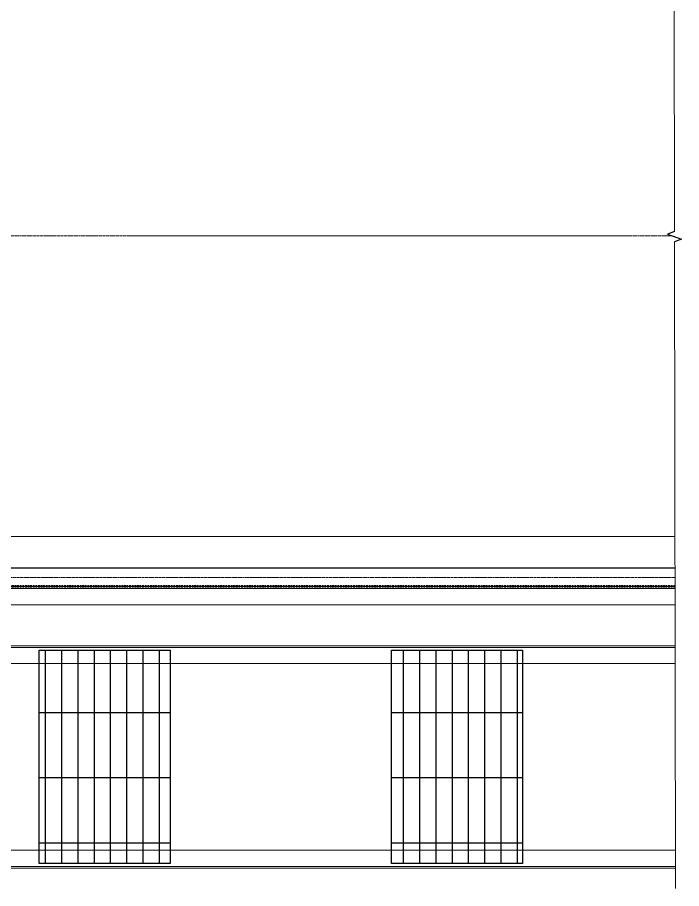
# Model space of a CAD drawing. Header units: millimetres. Extents: x -1319 to 21258, y 10038 to 27532.
# Drawn here: x 18829 to 21258, y 14795 to 17980 of the extents above; entities that cross this region are included whole.
import ezdxf

# ---------------------------------------------------------------- set-up
doc = ezdxf.new("R2010")
doc.units = ezdxf.units.MM
doc.linetypes.add('CENTER', pattern=[12.7, 7.9375, -1.5875, 1.5875, -1.5875])
doc.linetypes.add('HIDDEN', pattern=[9.525, 6.35, -3.175])
for name, color, linetype, lineweight in [('Belt', 4, 'Continuous', 9), ('CEN', 1, 'CENTER', 9), ('DIM', 42, 'Continuous', 13), ('HIDDEN', 3, 'HIDDEN', 9), ('MAIN OBJECT', 2, 'Continuous', 18)]:
    doc.layers.add(name, color=color, linetype=linetype, lineweight=lineweight)

# ---------------------------------------------------------------- blocks, each defined once
blk = doc.blocks.new('A$C8184bacf')
at = {"color": 1}
for p, q in [((15505.7, -6284.2, 9125469728.9), (15479.9, -6293.7, 9125469728.9)), ((15479.9, -6293.7, 9125469728.9), (15531.5, -6312.3, 9125469728.9)), ((15531.5, -6312.3, 9125469728.9), (15505.7, -6321.7, 9125469728.9)), ((13181.5, -8595.9, 741166442.9), (13181.5, -7815.9, 741166442.9)), ((13181.5, -7815.9, 741166442.9), (13660.7, -7815.9, 741166442.9)), ((13660.7, -7815.9, 741166442.9), (13660.7, -8595.9, 741166442.9)), ((14470.5, -8595.9, 741166442.9), (14470.5, -7815.9, 741166442.9)), ((14470.5, -7815.9, 741166442.9), (14949.7, -7815.9, 741166442.9)), ((14949.7, -7815.9, 741166442.9), (14949.7, -8595.9, 741166442.9)), ((13660.7, -8595.9, 741166442.9), (13181.5, -8595.9, 741166442.9)), ((14949.7, -8595.9, 741166442.9), (14470.5, -8595.9, 741166442.9))]:
    blk.add_line(p, q, dxfattribs=at)
at = {"color": 1, "linetype": 'Continuous'}
for p, q in [((13204.8, -8595.9, 735951512.7), (13204.8, -7815.9, 735951512.7)), ((13264.4, -8595.9, 735951512.7), (13264.4, -7815.9, 735951512.7)), ((13323.9, -8595.9, 735951512.7), (13323.9, -7815.9, 735951512.7)), ((13383.4, -8595.9, 735951512.7), (13383.4, -7815.9, 735951512.7)), ((13442.9, -8595.9, 735951512.7), (13442.9, -7815.9, 735951512.7)), ((13502.5, -8595.9, 735951512.7), (13502.5, -7815.9, 735951512.7)), ((13562, -8595.9, 735951512.7), (13562, -7815.9, 735951512.7)), ((13621.5, -8595.9, 735951512.7), (13621.5, -7815.9, 735951512.7)), ((14514.5, -8595.9, 735951512.7), (14514.5, -7815.9, 735951512.7)), ((14574, -8595.9, 735951512.7), (14574, -7815.9, 735951512.7)), ((14633.6, -8595.9, 735951512.7), (14633.6, -7815.9, 735951512.7)), ((14693.1, -8595.9, 735951512.7), (14693.1, -7815.9, 735951512.7)), ((14752.6, -8595.9, 735951512.7), (14752.6, -7815.9, 735951512.7)), ((14812.2, -8595.9, 735951512.7), (14812.2, -7815.9, 735951512.7)), ((14871.7, -8595.9, 735951512.7), (14871.7, -7815.9, 735951512.7)), ((14931.2, -8595.9, 735951512.7), (14931.2, -7815.9, 735951512.7)), ((13660.7, -8044.8, 735951512.7), (13181.5, -8044.8, 735951512.7)), ((14949.7, -8044.8, 735951512.7), (14470.5, -8044.8, 735951512.7)), ((13660.7, -8282.9, 735951512.7), (13181.5, -8282.9, 735951512.7)), ((14949.7, -8282.9, 735951512.7), (14470.5, -8282.9, 735951512.7)), ((13660.7, -8521, 735951512.7), (13181.5, -8521, 735951512.7)), ((14949.7, -8521, 735951512.7), (14470.5, -8521, 735951512.7))]:
    blk.add_line(p, q, dxfattribs=at)
at = {"layer": 'Belt', "color": 1}
blk.add_line((15507.6, -7400, 448149754.8), (2588.1, -7400, 448149754.8), dxfattribs=at)
at = {"layer": 'CEN', "color": 1}
for p, q in [((3000.1, -6300, 448149754.8), (15497.4, -6300, 448149754.8)), ((15507.8, -7550, 448149754.8), (4136.2, -7550, 448149754.8)), ((11875, -7582.5, 448149754.8), (15507.9, -7582.5, 448149754.8)), ((11875, -7582.5, 448149754.8), (15507.9, -7582.5, 448149754.8)), ((15507.9, -7582.5, 448149754.8), (12053.2, -7582.5, 448149754.8))]:
    blk.add_line(p, q, dxfattribs=at)
at = {"layer": 'DIM', "color": 1}
for p, q in [((14935.3, -6300, 448149754.8), (13513.9, -6300, 448149754.8)), ((15314.9, -6300, 448149754.8), (14935.3, -6300, 448149754.8))]:
    blk.add_line(p, q, dxfattribs=at)
at = {"layer": 'HIDDEN', "color": 1}
for p, q in [((15507.9, -7579.6, 9012413770.7), (12053.2, -7579.6, 9124385734.1)), ((15507.9, -7583.9, 7498900601.5), (4136.2, -7583.9, 7498900601.5)), ((15507.9, -7585.3, 9012413455.1), (12053.2, -7585.3, 9124385734.1))]:
    blk.add_line(p, q, dxfattribs=at)
at = {"layer": 'MAIN OBJECT', "color": 1, "linetype": 'Continuous'}
for p, q in [((15501.6, -3918.7, 9129151000.9), (15505.7, -6284.2, 9129151000.9)), ((15505.7, -6321.7, 9125469728.9), (15509.8, -8687.3, 9125469728.9))]:
    blk.add_line(p, q, dxfattribs=at)
at = {"layer": 'MAIN OBJECT', "color": 1}
for p, q in [((15507.8, -7515, 448149754.8), (4136.2, -7515, 448149754.8)), ((15507.8, -7515.9, 448149754.8), (12053.2, -7515.9, 448149754.8)), ((15507.9, -7590, 448149754.8), (4136.2, -7590, 448149754.8)), ((15508, -7649.1, 448149754.8), (12053.2, -7649.1, 448149754.8)), ((15508.3, -7800, 448149754.8), (11500, -7800, 448149755.6)), ((15508.3, -7805.5, 448149754.8), (11500, -7805.5, 448149755.6)), ((15508.4, -7864.5, 448149754.8), (11500, -7864.5, 448149755.6)), ((15509.5, -8547.3, 448149754.8), (11500, -8547.3, 448149755.6)), ((15509.6, -8606.3, 448149754.8), (11500, -8606.3, 448149755.6)), ((15509.7, -8612.3, 448149754.8), (11500, -8612.3, 448149755.6))]:
    blk.add_line(p, q, dxfattribs=at)

msp = doc.modelspace()

# ---------------------------------------------------------------- block references
msp.add_blockref('A$C8184bacf', (5726.8, 23482))

doc.saveas('drawing.dxf')
